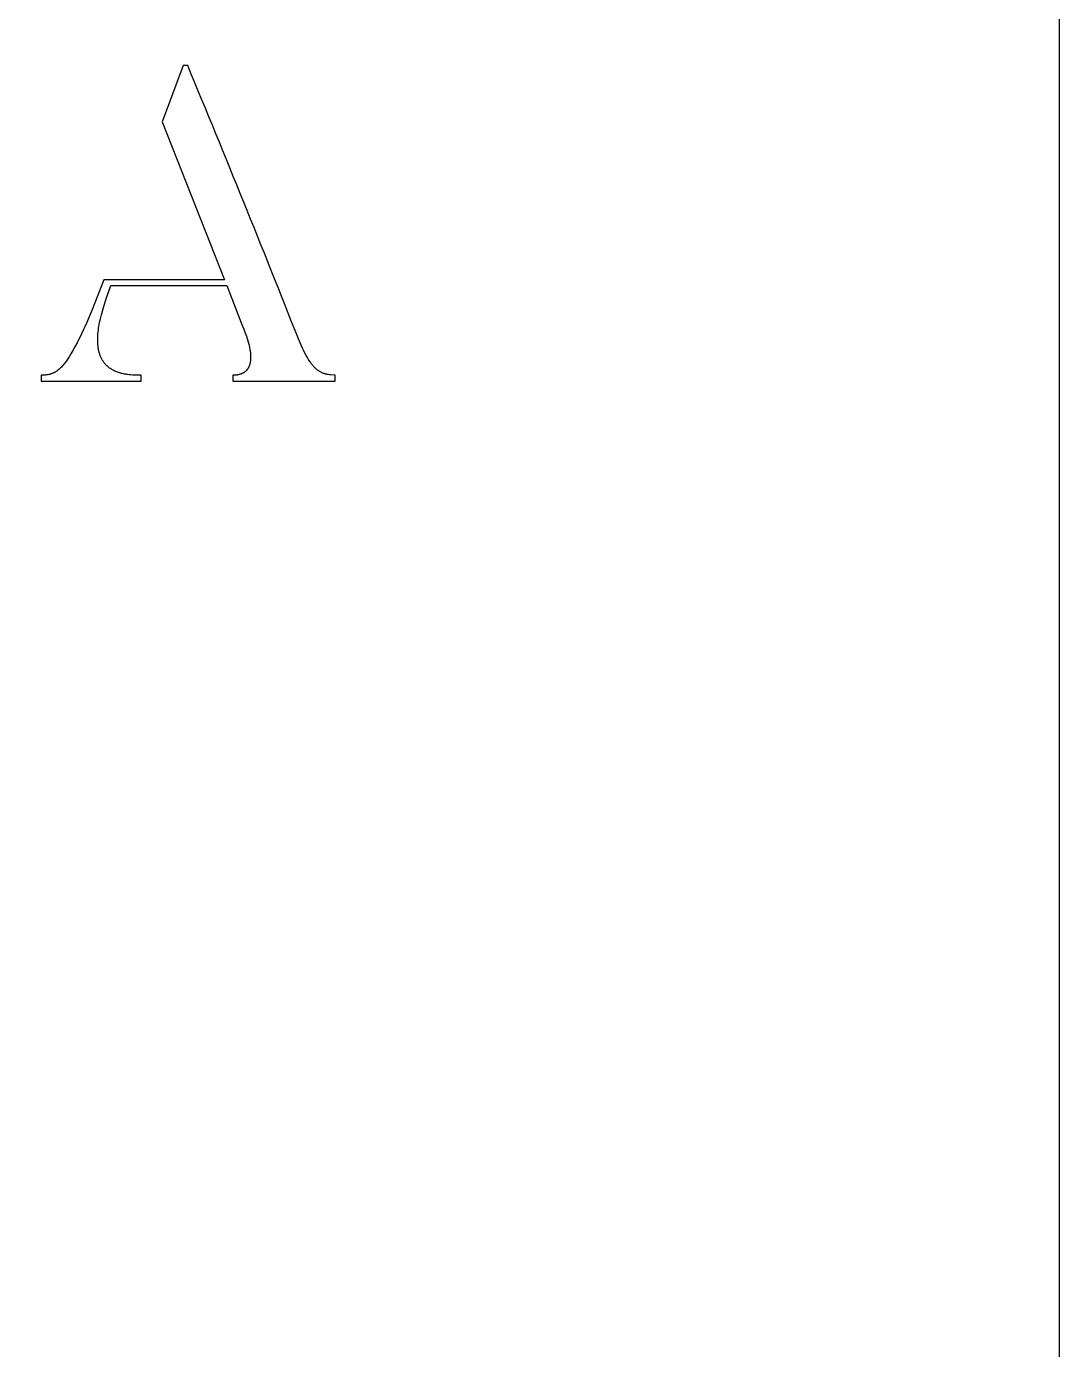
# Model space of a CAD drawing. Header units: millimetres. Extents: x 3735 to 5333, y 3252 to 4770.
# Drawn here: x 5283.9 to 5333.1, y 3422.8 to 3485.7 of the extents above; entities that cross this region are included whole.
import ezdxf

# ---------------------------------------------------------------- set-up
doc = ezdxf.new("R2010")
doc.units = ezdxf.units.MM
doc.layers.add('ext', color=18, linetype='Continuous', true_color=0x000000)
doc.layers.add('MASHARAB', color=6, linetype='Continuous', true_color=0xff00ff)

msp = doc.modelspace()

# ---------------------------------------------------------------- linework, layer by layer
at = {"layer": 'ext'}
msp.add_lwpolyline([(5333.063, 3736.803), (4465.063, 3736.803), (4465.063, 3251.803), (5333.063, 3251.803)], close=True, dxfattribs=at)
at = {"layer": 'MASHARAB'}
msp.add_lwpolyline([(5296.861, 3470.848, 0.004811), (5291.598, 3483.845), (5291.385, 3483.845), (5290.384, 3481.181), (5293.345, 3473.66), (5287.614, 3473.66), (5287.035, 3472.2), (5286.781, 3471.605), (5286.549, 3471.093), (5286.335, 3470.657), (5286.235, 3470.466), (5286.138, 3470.292), (5286.045, 3470.133), (5285.956, 3469.989), (5285.87, 3469.86), (5285.828, 3469.801), (5285.787, 3469.745), (5285.746, 3469.692), (5285.706, 3469.642), (5285.667, 3469.596), (5285.628, 3469.552), (5285.59, 3469.511), (5285.552, 3469.473), (5285.514, 3469.437), (5285.477, 3469.404), (5285.441, 3469.374), (5285.405, 3469.345), (5285.387, 3469.332), (5285.369, 3469.319), (5285.351, 3469.307), (5285.333, 3469.295), (5285.315, 3469.284), (5285.298, 3469.274), (5285.28, 3469.263), (5285.263, 3469.254), (5285.245, 3469.245), (5285.228, 3469.236), (5285.21, 3469.228), (5285.193, 3469.22), (5285.176, 3469.212), (5285.158, 3469.205), (5285.141, 3469.198), (5285.124, 3469.192), (5285.106, 3469.186), (5285.089, 3469.181), (5285.072, 3469.175), (5285.055, 3469.171), (5285.02, 3469.162), (5284.986, 3469.154), (5284.951, 3469.148), (5284.916, 3469.142), (5284.882, 3469.137), (5284.847, 3469.133), (5284.811, 3469.13), (5284.776, 3469.128), (5284.704, 3469.124), (5284.631, 3469.122), (5284.631, 3468.845), (5289.382, 3468.845), (5289.382, 3469.122), (5289.246, 3469.12), (5289.116, 3469.122), (5288.991, 3469.127), (5288.871, 3469.137), (5288.814, 3469.143), (5288.757, 3469.15), (5288.702, 3469.158), (5288.648, 3469.167), (5288.596, 3469.176), (5288.544, 3469.187), (5288.494, 3469.198), (5288.445, 3469.21), (5288.398, 3469.224), (5288.351, 3469.237), (5288.306, 3469.252), (5288.262, 3469.268), (5288.219, 3469.284), (5288.178, 3469.301), (5288.137, 3469.319), (5288.098, 3469.337), (5288.059, 3469.357), (5288.022, 3469.377), (5287.986, 3469.397), (5287.951, 3469.419), (5287.918, 3469.441), (5287.885, 3469.464), (5287.853, 3469.488), (5287.823, 3469.512), (5287.793, 3469.537), (5287.764, 3469.562), (5287.737, 3469.589), (5287.71, 3469.616), (5287.685, 3469.643), (5287.66, 3469.671), (5287.636, 3469.7), (5287.614, 3469.729), (5287.592, 3469.759), (5287.571, 3469.789), (5287.551, 3469.82), (5287.532, 3469.852), (5287.514, 3469.884), (5287.497, 3469.916), (5287.481, 3469.95), (5287.465, 3469.983), (5287.45, 3470.017), (5287.437, 3470.052), (5287.424, 3470.087), (5287.411, 3470.122), (5287.4, 3470.158), (5287.389, 3470.195), (5287.379, 3470.232), (5287.37, 3470.269), (5287.362, 3470.307), (5287.354, 3470.345), (5287.348, 3470.383), (5287.341, 3470.422), (5287.336, 3470.461), (5287.331, 3470.501), (5287.324, 3470.581), (5287.319, 3470.663), (5287.316, 3470.746), (5287.316, 3470.829), (5287.318, 3470.914), (5287.323, 3471), (5287.33, 3471.087), (5287.338, 3471.175), (5287.349, 3471.263), (5287.361, 3471.352), (5287.375, 3471.442), (5287.409, 3471.622), (5287.448, 3471.804), (5287.492, 3471.986), (5287.54, 3472.168), (5287.592, 3472.35), (5287.703, 3472.707), (5287.933, 3473.383), (5293.452, 3473.383), (5294.176, 3471.529), (5294.268, 3471.306), (5294.352, 3471.083), (5294.39, 3470.973), (5294.426, 3470.864), (5294.458, 3470.756), (5294.487, 3470.65), (5294.513, 3470.545), (5294.536, 3470.442), (5294.555, 3470.342), (5294.563, 3470.292), (5294.57, 3470.243), (5294.576, 3470.195), (5294.58, 3470.148), (5294.584, 3470.101), (5294.587, 3470.055), (5294.589, 3470.009), (5294.589, 3469.965), (5294.588, 3469.921), (5294.587, 3469.878), (5294.583, 3469.836), (5294.579, 3469.795), (5294.573, 3469.755), (5294.57, 3469.735), (5294.567, 3469.716), (5294.563, 3469.696), (5294.558, 3469.677), (5294.554, 3469.659), (5294.549, 3469.64), (5294.543, 3469.622), (5294.538, 3469.604), (5294.532, 3469.586), (5294.525, 3469.569), (5294.519, 3469.552), (5294.512, 3469.535), (5294.504, 3469.518), (5294.497, 3469.502), (5294.488, 3469.486), (5294.48, 3469.47), (5294.471, 3469.455), (5294.462, 3469.44), (5294.452, 3469.425), (5294.442, 3469.411), (5294.432, 3469.396), (5294.421, 3469.382), (5294.41, 3469.369), (5294.398, 3469.356), (5294.386, 3469.343), (5294.374, 3469.33), (5294.361, 3469.318), (5294.348, 3469.306), (5294.335, 3469.294), (5294.321, 3469.283), (5294.306, 3469.272), (5294.291, 3469.262), (5294.276, 3469.252), (5294.261, 3469.242), (5294.245, 3469.232), (5294.228, 3469.223), (5294.211, 3469.214), (5294.194, 3469.206), (5294.176, 3469.198), (5294.158, 3469.19), (5294.139, 3469.183), (5294.12, 3469.176), (5294.1, 3469.17), (5294.08, 3469.164), (5294.06, 3469.158), (5294.039, 3469.153), (5294.017, 3469.148), (5293.995, 3469.143), (5293.973, 3469.139), (5293.95, 3469.136), (5293.927, 3469.132), (5293.903, 3469.13), (5293.879, 3469.127), (5293.854, 3469.125), (5293.829, 3469.124), (5293.803, 3469.123), (5293.75, 3469.122), (5293.75, 3468.845), (5298.608, 3468.845), (5298.608, 3469.122), (5298.391, 3469.138), (5298.338, 3469.144), (5298.286, 3469.151), (5298.234, 3469.159), (5298.208, 3469.164), (5298.182, 3469.17), (5298.157, 3469.176), (5298.131, 3469.182), (5298.106, 3469.19), (5298.08, 3469.198), (5298.055, 3469.206), (5298.029, 3469.216), (5298.004, 3469.226), (5297.979, 3469.237), (5297.953, 3469.249), (5297.928, 3469.262), (5297.902, 3469.276), (5297.877, 3469.291), (5297.851, 3469.307), (5297.826, 3469.324), (5297.8, 3469.342), (5297.775, 3469.361), (5297.749, 3469.382), (5297.723, 3469.404), (5297.697, 3469.427), (5297.671, 3469.452), (5297.645, 3469.477), (5297.618, 3469.505), (5297.592, 3469.533), (5297.566, 3469.564), (5297.539, 3469.596), (5297.512, 3469.629), (5297.485, 3469.664), (5297.458, 3469.701), (5297.43, 3469.739), (5297.403, 3469.779), (5297.347, 3469.865), (5297.29, 3469.958), (5297.232, 3470.059), (5297.173, 3470.168), (5297.113, 3470.286), (5297.052, 3470.412), (5296.99, 3470.548)], format="xyb", close=True, dxfattribs=at)

doc.saveas('drawing.dxf')
